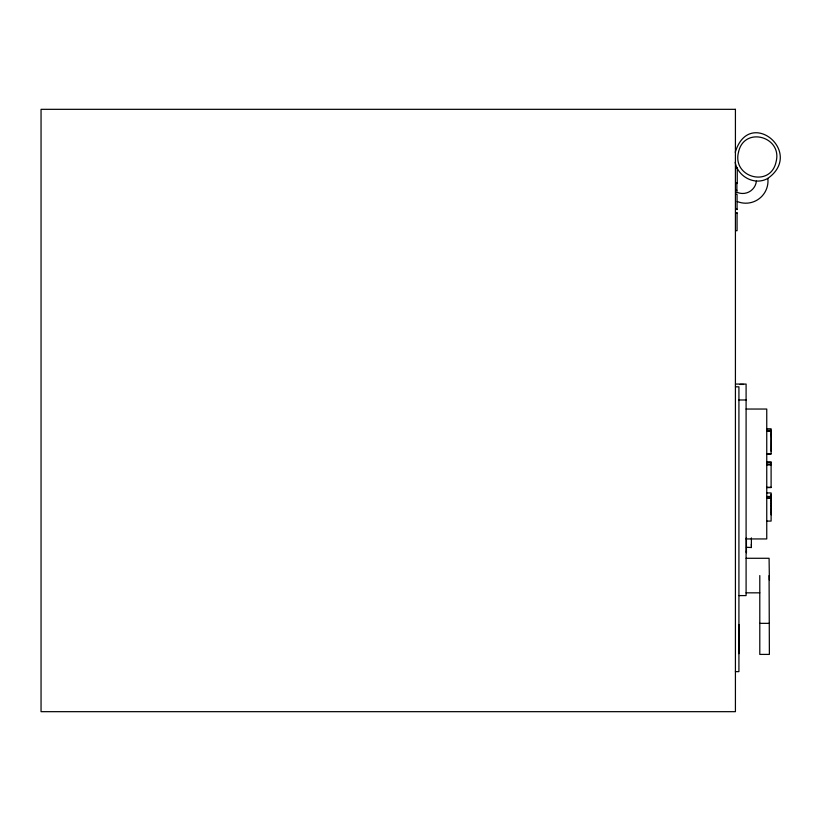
<?xml version="1.0" encoding="UTF-8"?>
<svg xmlns="http://www.w3.org/2000/svg" width="821" height="821" viewBox="0 0 821 821"><rect width="100%" height="100%" fill="white"/><g stroke="black" fill="none" stroke-linecap="round" stroke-linejoin="round"><path stroke-width="1.23" d="M746.422 537.663L746.422 552.615L746.422 550.912M746.422 547.268L751.389 547.525L751.389 537.888M743.59 384.433L739.967 384.433M735.257 152.296C749.142 106.391 804.765 152.296 767.84 178.373A22.218 22.218 0 0 1 737.237 201.494M767.84 178.373C754.92 185.957 737.689 176.638 735.185 162.301M735.534 167.689L737.248 167.771M735.534 183.032L736.878 183.032L736.878 192.73L735.534 192.73M735.534 183.452L736.878 183.452M735.534 190.246L736.878 190.246M735.534 194.382L737.063 194.382L737.063 209.653M735.534 209.17L737.063 209.17M735.534 213.173L737.063 213.173M735.534 230.701L737.063 230.701L737.063 212.485M735.421 384.064L746.094 384.064L746.094 595.594L738.982 595.594M735.421 386.824L738.921 386.824L738.921 671.64L735.421 671.64M738.921 399.981L746.094 399.981M746.094 409.043L766.752 409.043L766.752 538.945L746.094 538.945M766.752 428.788L771.104 428.788L771.104 454.146L766.752 454.146M766.752 430.255L771.104 430.255M766.752 431.374L771.104 431.374M766.752 453.644L771.104 453.644M766.752 461.792L771.104 461.792L771.104 487.582L766.752 487.582M766.752 462.808L771.104 462.808M766.752 464.522L771.104 464.522M766.752 464.809L771.104 464.809M766.752 487.294L771.104 487.294M766.752 492.939L771.104 492.939L771.104 521.078L766.752 521.078M766.752 496.459L771.104 496.459M766.752 498.06L771.104 498.06M766.752 498.306L771.104 498.306M746.094 558.28L769.082 558.28L769.38 580.026M769.082 575.562L769.38 654.409L759.794 654.409L759.794 575.562M746.094 592.834L759.794 592.834M759.794 623.344L769.38 623.344M738.921 624.494L738.921 653.66M771.176 432.174L771.176 434.576M771.176 435.13L771.176 437.531M771.247 438.373L771.176 451.252M771.176 494.324L771.176 497.146M771.176 497.495L771.176 500.502M771.176 500.728L771.176 503.129M771.176 503.642L771.176 505.644M771.176 506.157L771.176 508.989M771.176 509.461L771.176 511.863M771.176 512.417L771.176 514.818M751.389 544.046L751.389 544.785M751.389 545.123L751.389 545.719M751.389 546.519L751.389 547.525M737.248 167.679L737.248 182.97M756.398 181.123A13.813 13.813 0 0 1 737.494 192.483M738.51 152.183C731.901 177.428 770.58 188.183 776.091 161.778C782.7 136.532 744.021 125.777 738.51 152.183M735.421 109.326L41.05 109.326L41.05 711.674L735.421 711.674L735.421 109.326"/></g></svg>
